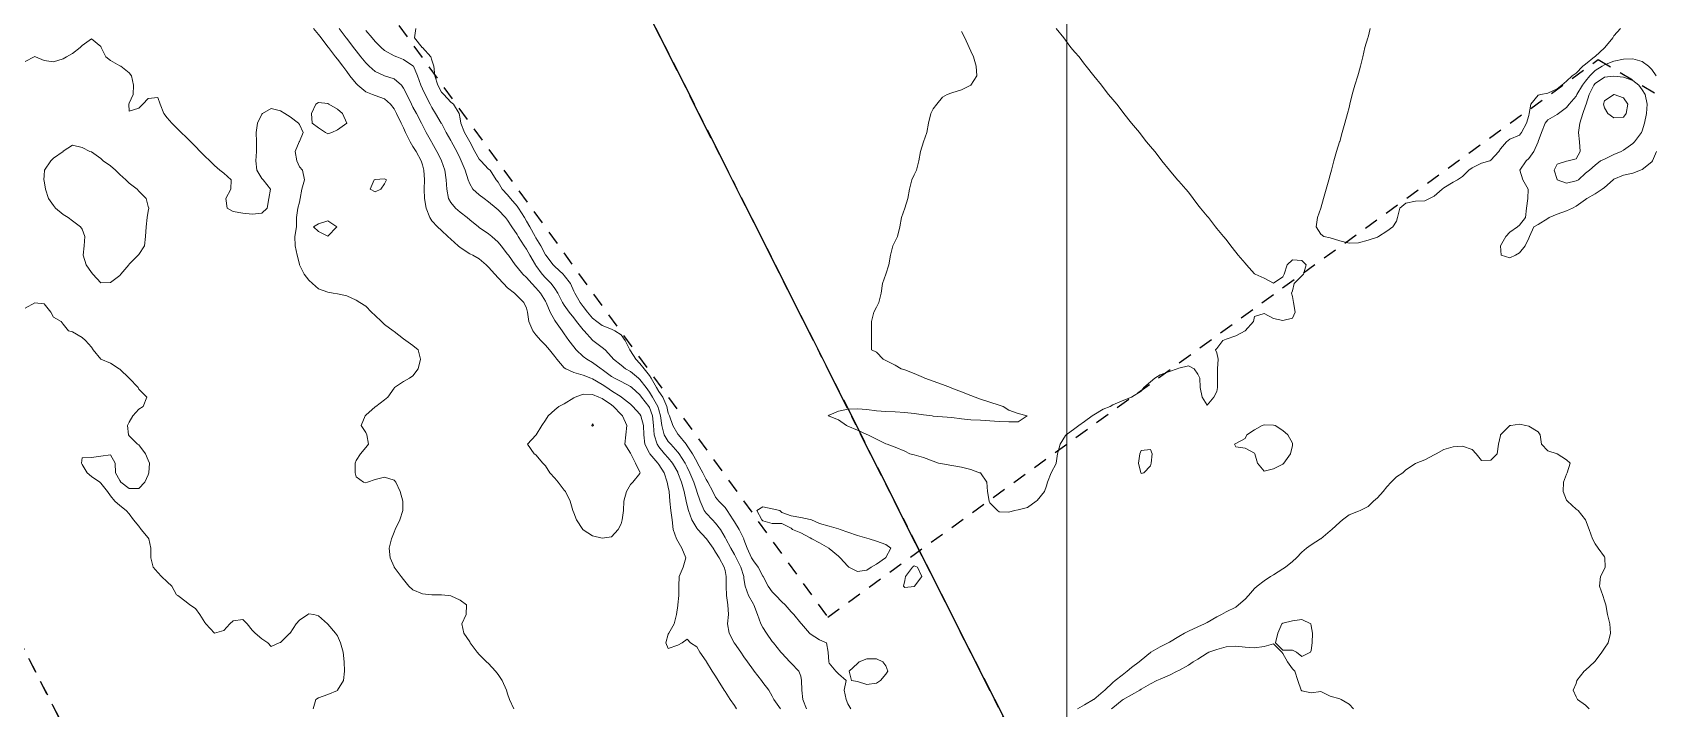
# Model space of a CAD drawing. Header units: centimetres. Extents: x 0 to 642158, y -847 to 649707.
# Drawn here: x 616612.1 to 616697.9, y 620425.8 to 620461.5 of the extents above; entities that cross this region are included whole.
import ezdxf

# ---------------------------------------------------------------- set-up
doc = ezdxf.new("R2010")
doc.units = ezdxf.units.CM
doc.header["$MEASUREMENT"] = 0
doc.linetypes.add('CENTERX2', pattern=[4, 2.5, -0.5, 0.5, -0.5])
doc.linetypes.add('JIS_02_0.7', pattern=[1.35, 0.75, -0.6])
for name, color, linetype, lineweight in [('MEV_grille', 254, 'Continuous', 9), ('WAL_parcellaire agricole', 7, 'JIS_02_0.7', 25), ('WAL_topographie 0.5', 253, 'Continuous', 20)]:
    doc.layers.add(name, color=color, linetype=linetype, lineweight=lineweight)
doc.layers.add('SPW_parcellaire cadastral', color=7, linetype='CENTERX2', lineweight=25, true_color=0xff0542)

# ---------------------------------------------------------------- blocks, each defined once
blk = doc.blocks.new('*U112')
at = {"layer": 'MEV_grille', "transparency": 33554687}
blk.add_lwpolyline([(0, 1825.476), (0, -1825.476)], dxfattribs=at)
blk = doc.blocks.new('*U113')
at = {"layer": 'MEV_grille', "color": 0, "linetype": 'ByBlock', "lineweight": -2, "transparency": 16777216}
blk.add_blockref('*U112', (1300, 0), dxfattribs=at)

msp = doc.modelspace()

# ---------------------------------------------------------------- linework, layer by layer
at = {"layer": 'SPW_parcellaire cadastral'}
for points in [[(616764.436, 620409.464), (616683.174, 620386.893), (616664.567, 620423.139), (616658.826, 620434.525), (616640.601, 620470.67), (616632.784, 620486.173), (616675.753, 620523.303), (616681.328, 620527.07), (616685.388, 620521.293), (616679.91, 620517.422), (616688.902, 620504.431), (616694.46, 620508.382), (616706.721, 620490.909), (616696.99, 620483.909), (616708.657, 620467.046), (616718.631, 620473.946), (616764.436, 620409.464)], [(616664.567, 620423.139), (616641.483, 620409.919), (616621.122, 620398.241), (616593.317, 620382.322), (616566.298, 620413.913), (616612.711, 620468.786), (616632.784, 620486.173), (616640.601, 620470.67), (616658.826, 620434.525), (616664.567, 620423.139)]]:
    msp.add_lwpolyline(points, dxfattribs=at)
at = {"layer": 'WAL_parcellaire agricole'}
for points in [[(616651.688, 620350.856), (616600.26, 620451.183), (616608.425, 620461.85), (616622.173, 620477.102), (616635.172, 620488.353), (616660.419, 620508.856), (616671.421, 620493.607), (616629.925, 620464.103), (616654.179, 620430.606), (616694.925, 620460.11), (616705.425, 620453.862), (616716.176, 620445.863), (616716.18, 620413.113), (616721.93, 620412.614), (616721.929, 620425.864), (616769.174, 620460.619), (616773.174, 620458.869), (616777.174, 620462.37), (616772.548, 620470.869), (616795.671, 620482.872), (616810.299, 620459.624)], [(616600.26, 620451.183), (616651.688, 620350.856), (616668.692, 620318.859), (616740.957, 620187.285), (616814.972, 620053.628), (616700.983, 619971.116), (616651.472, 620062.359), (616618.966, 620119.855), (616577.304, 620085.184), (616521.809, 620039.428), (616499.254, 620069.835), (616492.238, 620078.82), (616529.968, 620108.845), (616595.294, 620161.185), (616569.622, 620208.848), (616514.461, 620165.759), (616479.289, 620211.588), (616523.201, 620254.509), (616504.698, 620275.423), (616588.942, 620323.849), (616622.273, 620341.186), (616567.598, 620414.179), (616573.597, 620419.847), (616600.26, 620451.183)]]:
    msp.add_lwpolyline(points, dxfattribs=at)
at = {"layer": 'WAL_topographie 0.5'}
for points in [[(616611.75, 620460), (616612.226, 620460.25), (616612.25, 620460.267), (616612.295, 620460.25), (616612.75, 620460.05), (616613.25, 620459.988), (616613.75, 620460.142), (616613.922, 620460.25), (616614.25, 620460.419), (616614.644, 620460.75), (616614.75, 620460.854), (616615.25, 620461.201), (616615.75, 620460.794), (616615.767, 620460.75), (616616.01, 620460.25), (616616.25, 620460.048), (616616.75, 620459.769), (616616.798, 620459.75), (616617.25, 620459.4), (616617.368, 620459.25), (616617.479, 620458.75), (616617.448, 620458.25), (616617.25, 620457.808), (616617.233, 620457.75), (616617.25, 620457.375), (616617.75, 620457.538), (616617.962, 620457.75), (616618.25, 620458.045), (616618.75, 620458.092), (616618.877, 620457.75), (616619.083, 620457.25), (616619.25, 620457.017), (616619.5, 620456.75), (616619.75, 620456.5), (616620, 620456.25), (616620.25, 620456), (616620.5, 620455.75), (616620.75, 620455.5), (616621, 620455.25), (616621.25, 620455), (616621.5, 620454.75), (616621.75, 620454.5), (616622.036, 620454.25), (616622.25, 620454.088), (616622.641, 620453.75), (616622.611, 620453.25), (616622.35, 620452.75), (616622.427, 620452.25), (616622.75, 620452.063), (616623.25, 620451.975), (616623.75, 620451.92), (616624.25, 620451.977), (616624.536, 620452.25), (616624.631, 620452.75), (616624.721, 620453.25), (616624.325, 620453.75), (616624.25, 620453.815), (616623.987, 620454.25), (616623.948, 620454.75), (616623.98, 620455.25), (616623.971, 620455.75), (616623.962, 620456.25), (616624.036, 620456.75), (616624.25, 620457.212), (616624.286, 620457.25), (616624.75, 620457.51), (616625.25, 620457.401), (616625.482, 620457.25), (616625.75, 620457.08), (616626.189, 620456.75), (616626.25, 620456.667), (616626.442, 620456.25), (616626.25, 620455.774), (616626.24, 620455.75), (616626.019, 620455.25), (616626.114, 620454.75), (616626.25, 620454.433), (616626.412, 620454.25), (616626.514, 620453.75), (616626.375, 620453.25), (616626.28, 620452.75), (616626.25, 620452.562), (616626.154, 620452.25), (616626.083, 620451.75), (616626.083, 620451.25), (616626, 620450.75), (616626.021, 620450.25), (616626.125, 620449.75), (616626.25, 620449.279), (616626.258, 620449.25), (616626.5, 620448.75), (616626.75, 620448.436), (616626.945, 620448.25), (616627.25, 620447.984), (616627.75, 620447.798), (616628.028, 620447.75), (616628.25, 620447.714), (616628.75, 620447.6), (616629.25, 620447.381), (616629.44, 620447.25), (616629.75, 620447.062), (616630.062, 620446.75), (616630.25, 620446.572), (616630.591, 620446.25), (616630.75, 620446.097), (616631.205, 620445.75), (616631.25, 620445.711), (616631.75, 620445.336), (616631.878, 620445.25), (616632.25, 620444.976), (616632.517, 620444.75), (616632.655, 620444.25), (616632.532, 620443.75), (616632.25, 620443.373), (616632.068, 620443.25), (616631.75, 620443.073), (616631.278, 620442.75), (616631.25, 620442.723), (616630.923, 620442.25), (616630.75, 620442.104), (616630.284, 620441.75), (616630.25, 620441.727), (616629.75, 620441.285), (616629.716, 620441.25), (616629.516, 620440.75), (616629.75, 620440.375), (616629.812, 620440.25), (616629.905, 620439.75), (616629.75, 620439.588), (616629.473, 620439.25), (616629.25, 620438.901), (616629.187, 620438.75), (616629.185, 620438.25), (616629.25, 620438.023), (616629.641, 620437.75), (616629.75, 620437.719), (616629.836, 620437.75), (616630.25, 620437.888), (616630.75, 620438.017), (616631.25, 620437.859), (616631.341, 620437.75), (616631.572, 620437.25), (616631.715, 620436.75), (616631.705, 620436.25), (616631.548, 620435.75), (616631.316, 620435.25), (616631.25, 620435.101), (616631.113, 620434.75), (616630.991, 620434.25), (616631.039, 620433.75), (616631.25, 620433.263), (616631.256, 620433.25), (616631.624, 620432.75), (616631.75, 620432.593), (616632.034, 620432.25), (616632.25, 620432.047), (616632.75, 620431.837), (616633.25, 620431.786), (616633.75, 620431.788), (616634.107, 620431.75), (616634.25, 620431.729), (616634.75, 620431.505), (616635.074, 620431.25), (616635.062, 620430.75), (616634.826, 620430.25), (616634.943, 620429.75), (616635.25, 620429.292), (616635.277, 620429.25), (616635.638, 620428.75), (616635.75, 620428.63), (616636.13, 620428.25), (616636.25, 620428.159), (616636.612, 620427.75), (616636.75, 620427.569), (616636.972, 620427.25), (616637.193, 620426.75), (616637.25, 620426.55), (616637.353, 620426.25), (616637.586, 620425.75)], [(616626.996, 620461.75), (616627.25, 620461.436), (616627.391, 620461.25), (616627.75, 620460.786), (616627.777, 620460.75), (616628.158, 620460.25), (616628.25, 620460.133), (616628.535, 620459.75), (616628.75, 620459.468), (616628.917, 620459.25), (616629.25, 620458.834), (616629.332, 620458.75), (616629.75, 620458.398), (616630.11, 620458.25), (616630.25, 620458.201), (616630.75, 620458.027), (616631.058, 620457.75), (616631.25, 620457.495), (616631.383, 620457.25), (616631.628, 620456.75), (616631.75, 620456.488), (616631.859, 620456.25), (616632.106, 620455.75), (616632.25, 620455.511), (616632.41, 620455.25), (616632.682, 620454.75), (616632.75, 620454.529), (616632.832, 620454.25), (616632.863, 620453.75), (616632.847, 620453.25), (616632.858, 620452.75), (616632.943, 620452.25), (616633.133, 620451.75), (616633.25, 620451.571), (616633.543, 620451.25), (616633.75, 620451.059), (616634.089, 620450.75), (616634.25, 620450.6), (616634.639, 620450.25), (616634.75, 620450.156), (616635.25, 620449.835), (616635.408, 620449.75), (616635.75, 620449.557), (616636.121, 620449.25), (616636.25, 620449.13), (616636.57, 620448.75), (616636.75, 620448.553), (616637.036, 620448.25), (616637.25, 620448.038), (616637.612, 620447.75), (616637.75, 620447.609), (616638.108, 620447.25), (616638.25, 620446.952), (616638.313, 620446.75), (616638.378, 620446.25), (616638.592, 620445.75), (616638.75, 620445.546), (616639.009, 620445.25), (616639.25, 620444.995), (616639.467, 620444.75), (616639.75, 620444.393), (616639.852, 620444.25), (616640.25, 620443.805), (616640.323, 620443.75), (616640.75, 620443.553), (616641.25, 620443.412), (616641.661, 620443.25), (616641.75, 620443.217), (616642.25, 620442.908), (616642.491, 620442.75), (616642.75, 620442.587), (616643.25, 620442.271), (616643.283, 620442.25), (616643.75, 620441.87), (616643.873, 620441.75), (616644.25, 620441.339), (616644.305, 620441.25), (616644.442, 620440.75), (616644.449, 620440.25), (616644.511, 620439.75), (616644.75, 620439.281), (616644.768, 620439.25), (616645.197, 620438.75), (616645.25, 620438.674), (616645.525, 620438.25), (616645.696, 620437.75), (616645.75, 620437.49), (616645.789, 620437.25), (616645.838, 620436.75), (616645.888, 620436.25), (616645.947, 620435.75), (616646.014, 620435.25), (616646.188, 620434.75), (616646.25, 620434.633), (616646.469, 620434.25), (616646.68, 620433.75), (616646.537, 620433.25), (616646.317, 620432.75), (616646.3, 620432.25), (616646.299, 620431.75), (616646.257, 620431.25), (616646.25, 620431.219), (616646.179, 620430.75), (616646.059, 620430.25), (616645.779, 620429.75), (616645.75, 620429.704), (616645.613, 620429.25), (616645.75, 620428.947), (616646.25, 620429.129), (616646.477, 620429.25), (616646.75, 620429.442), (616646.923, 620429.25), (616647.25, 620429.04), (616647.411, 620428.75), (616647.75, 620428.283), (616647.772, 620428.25), (616648.078, 620427.75), (616648.25, 620427.484), (616648.393, 620427.25), (616648.702, 620426.75), (616648.75, 620426.68), (616649.022, 620426.25), (616649.25, 620425.935), (616649.36, 620425.75)], [(616628.351, 620461.75), (616628.725, 620461.25), (616628.75, 620461.217), (616629.107, 620460.75), (616629.25, 620460.563), (616629.498, 620460.25), (616629.75, 620459.939), (616629.935, 620459.75), (616630.25, 620459.478), (616630.735, 620459.25), (616630.75, 620459.244), (616631.25, 620459.082), (616631.639, 620458.75), (616631.75, 620458.598), (616631.918, 620458.25), (616632.168, 620457.75), (616632.25, 620457.595), (616632.436, 620457.25), (616632.697, 620456.75), (616632.75, 620456.644), (616632.949, 620456.25), (616633.236, 620455.75), (616633.25, 620455.726), (616633.513, 620455.25), (616633.75, 620454.758), (616633.754, 620454.75), (616633.939, 620454.25), (616634.011, 620453.75), (616634.031, 620453.25), (616634.133, 620452.75), (616634.25, 620452.542), (616634.494, 620452.25), (616634.75, 620452.035), (616635.117, 620451.75), (616635.25, 620451.633), (616635.715, 620451.25), (616635.75, 620451.224), (616636.25, 620450.888), (616636.413, 620450.75), (616636.75, 620450.44), (616636.908, 620450.25), (616637.25, 620449.816), (616637.296, 620449.75), (616637.644, 620449.25), (616637.75, 620449.124), (616638.06, 620448.75), (616638.25, 620448.573), (616638.538, 620448.25), (616638.75, 620448.034), (616638.992, 620447.75), (616639.25, 620447.331), (616639.294, 620447.25), (616639.495, 620446.75), (616639.75, 620446.307), (616639.788, 620446.25), (616640.141, 620445.75), (616640.25, 620445.602), (616640.497, 620445.25), (616640.75, 620444.906), (616640.878, 620444.75), (616641.25, 620444.399), (616641.446, 620444.25), (616641.75, 620444.085), (616642.192, 620443.75), (616642.25, 620443.71), (616642.75, 620443.342), (616642.912, 620443.25), (616643.25, 620443.072), (616643.75, 620442.806), (616643.82, 620442.75), (616644.25, 620442.366), (616644.333, 620442.25), (616644.72, 620441.75), (616644.75, 620441.7), (616644.91, 620441.25), (616644.966, 620440.75), (616644.999, 620440.25), (616645.157, 620439.75), (616645.25, 620439.61), (616645.552, 620439.25), (616645.75, 620439.03), (616645.972, 620438.75), (616646.25, 620438.271), (616646.261, 620438.25), (616646.447, 620437.75), (616646.582, 620437.25), (616646.694, 620436.75), (616646.75, 620436.517), (616646.816, 620436.25), (616646.987, 620435.75), (616647.25, 620435.318), (616647.31, 620435.25), (616647.75, 620434.776), (616647.771, 620434.75), (616648.115, 620434.25), (616648.25, 620434.05), (616648.439, 620433.75), (616648.708, 620433.25), (616648.75, 620433.069), (616648.809, 620432.75), (616648.802, 620432.25), (616648.823, 620431.75), (616648.906, 620431.25), (616648.926, 620430.75), (616648.888, 620430.25), (616648.962, 620429.75), (616649.235, 620429.25), (616649.25, 620429.228), (616649.582, 620428.75), (616649.75, 620428.507), (616649.93, 620428.25), (616650.25, 620427.801), (616650.287, 620427.75), (616650.67, 620427.25), (616650.75, 620427.15), (616651.074, 620426.75), (616651.25, 620426.429), (616651.327, 620426.25), (616651.679, 620425.75)], [(616629.75, 620461.651), (616630.087, 620461.25), (616630.25, 620461.063), (616630.567, 620460.75), (616630.75, 620460.589), (616631.25, 620460.311), (616631.391, 620460.25), (616631.75, 620460.106), (616632.25, 620459.775), (616632.273, 620459.75), (616632.489, 620459.25), (616632.661, 620458.75), (616632.75, 620458.558), (616632.887, 620458.25), (616633.15, 620457.75), (616633.25, 620457.569), (616633.449, 620457.25), (616633.745, 620456.75), (616633.75, 620456.74), (616634.001, 620456.25), (616634.25, 620455.822), (616634.291, 620455.75), (616634.57, 620455.25), (616634.75, 620454.869), (616634.803, 620454.75), (616635.009, 620454.25), (616635.168, 620453.75), (616635.25, 620453.528), (616635.406, 620453.25), (616635.75, 620452.946), (616636.005, 620452.75), (616636.25, 620452.571), (616636.649, 620452.25), (616636.75, 620452.163), (616637.133, 620451.75), (616637.25, 620451.612), (616637.475, 620451.25), (616637.75, 620450.855), (616637.812, 620450.75), (616638.137, 620450.25), (616638.25, 620450.076), (616638.429, 620449.75), (616638.725, 620449.25), (616638.75, 620449.216), (616639.083, 620448.75), (616639.25, 620448.561), (616639.55, 620448.25), (616639.75, 620447.987), (616639.903, 620447.75), (616640.161, 620447.25), (616640.25, 620447.108), (616640.507, 620446.75), (616640.75, 620446.437), (616640.898, 620446.25), (616641.25, 620445.806), (616641.299, 620445.75), (616641.75, 620445.263), (616641.768, 620445.25), (616642.25, 620444.871), (616642.405, 620444.75), (616642.75, 620444.384), (616642.851, 620444.25), (616643.25, 620443.936), (616643.492, 620443.75), (616643.75, 620443.598), (616644.166, 620443.25), (616644.25, 620443.182), (616644.577, 620442.75), (616644.75, 620442.518), (616644.918, 620442.25), (616645.193, 620441.75), (616645.25, 620441.567), (616645.343, 620441.25), (616645.408, 620440.75), (616645.536, 620440.25), (616645.75, 620439.906), (616645.884, 620439.75), (616646.25, 620439.338), (616646.318, 620439.25), (616646.642, 620438.75), (616646.75, 620438.538), (616646.891, 620438.25), (616647.093, 620437.75), (616647.25, 620437.279), (616647.261, 620437.25), (616647.426, 620436.75), (616647.65, 620436.25), (616647.75, 620436.104), (616648.089, 620435.75), (616648.25, 620435.582), (616648.507, 620435.25), (616648.75, 620434.825), (616648.787, 620434.75), (616649.055, 620434.25), (616649.25, 620433.915), (616649.338, 620433.75), (616649.588, 620433.25), (616649.738, 620432.75), (616649.75, 620432.65), (616649.806, 620432.25), (616649.987, 620431.75), (616650.25, 620431.297), (616650.281, 620431.25), (616650.468, 620430.75), (616650.634, 620430.25), (616650.75, 620430.051), (616650.942, 620429.75), (616651.25, 620429.325), (616651.308, 620429.25), (616651.708, 620428.75), (616651.75, 620428.699), (616652.176, 620428.25), (616652.25, 620428.177), (616652.651, 620427.75), (616652.75, 620427.475), (616652.795, 620427.25), (616652.803, 620426.75), (616652.864, 620426.25), (616653.052, 620425.75)], [(616632.408, 620461.75), (616632.323, 620461.25), (616632.73, 620460.75), (616632.75, 620460.737), (616633.196, 620460.25), (616633.25, 620460.071), (616633.347, 620459.75), (616633.409, 620459.25), (616633.561, 620458.75), (616633.75, 620458.387), (616633.877, 620458.25), (616634.25, 620457.857), (616634.386, 620457.75), (616634.699, 620457.25), (616634.75, 620456.973), (616634.784, 620456.75), (616634.967, 620456.25), (616635.25, 620455.754), (616635.253, 620455.75), (616635.515, 620455.25), (616635.75, 620454.84), (616635.835, 620454.75), (616636.25, 620454.307), (616636.327, 620454.25), (616636.653, 620453.75), (616636.75, 620453.616), (616636.959, 620453.25), (616637.25, 620452.949), (616637.411, 620452.75), (616637.75, 620452.352), (616637.827, 620452.25), (616638.138, 620451.75), (616638.25, 620451.55), (616638.428, 620451.25), (616638.71, 620450.75), (616638.75, 620450.681), (616639.004, 620450.25), (616639.25, 620449.778), (616639.269, 620449.75), (616639.661, 620449.25), (616639.75, 620449.153), (616640.195, 620448.75), (616640.25, 620448.687), (616640.58, 620448.25), (616640.75, 620447.849), (616640.8, 620447.75), (616641.098, 620447.25), (616641.25, 620447.05), (616641.478, 620446.75), (616641.75, 620446.428), (616641.967, 620446.25), (616642.25, 620446.032), (616642.75, 620445.851), (616642.931, 620445.75), (616643.25, 620445.543), (616643.472, 620445.25), (616643.716, 620444.75), (616643.75, 620444.703), (616644.041, 620444.25), (616644.25, 620444.032), (616644.471, 620443.75), (616644.75, 620443.39), (616644.847, 620443.25), (616645.134, 620442.75), (616645.25, 620442.55), (616645.454, 620442.25), (616645.67, 620441.75), (616645.75, 620441.396), (616645.812, 620441.25), (616645.981, 620440.75), (616646.25, 620440.292), (616646.284, 620440.25), (616646.691, 620439.75), (616646.75, 620439.671), (616647.038, 620439.25), (616647.25, 620438.834), (616647.3, 620438.75), (616647.58, 620438.25), (616647.75, 620437.884), (616647.844, 620437.75), (616648.097, 620437.25), (616648.25, 620436.959), (616648.422, 620436.75), (616648.75, 620436.415), (616648.87, 620436.25), (616649.187, 620435.75), (616649.25, 620435.641), (616649.49, 620435.25), (616649.739, 620434.75), (616649.75, 620434.72), (616649.919, 620434.25), (616650.149, 620433.75), (616650.25, 620433.578), (616650.496, 620433.25), (616650.75, 620432.782), (616650.773, 620432.75), (616651.025, 620432.25), (616651.25, 620431.948), (616651.443, 620431.75), (616651.75, 620431.422), (616651.928, 620431.25), (616652.25, 620430.882), (616652.388, 620430.75), (616652.75, 620430.294), (616652.786, 620430.25), (616653.219, 620429.75), (616653.25, 620429.718), (616653.75, 620429.398), (616654.123, 620429.25), (616654.198, 620428.75), (616654.232, 620428.25), (616654.25, 620428.167), (616654.607, 620427.75), (616654.75, 620427.599), (616655.161, 620427.25), (616655.052, 620426.75), (616655.15, 620426.25), (616655.25, 620426.022), (616655.393, 620425.75)], [(616661.25, 620461.596), (616661.423, 620461.25), (616661.65, 620460.75), (616661.75, 620460.55), (616661.887, 620460.25), (616662.031, 620459.75), (616662.062, 620459.25), (616661.75, 620458.75), (616661.75, 620458.75), (616661.25, 620458.5), (616660.75, 620458.35), (616660.5, 620458.25), (616660.25, 620458.125), (616659.95, 620457.75), (616659.75, 620457.5), (616659.625, 620457.25), (616659.5, 620456.75), (616659.417, 620456.25), (616659.25, 620455.75), (616659.25, 620455.75), (616659.083, 620455.25), (616659, 620454.75), (616658.875, 620454.25), (616658.75, 620454), (616658.625, 620453.75), (616658.5, 620453.25), (616658.417, 620452.75), (616658.25, 620452.25), (616658.25, 620452.25), (616658.083, 620451.75), (616658, 620451.25), (616657.875, 620450.75), (616657.75, 620450.5), (616657.625, 620450.25), (616657.5, 620449.75), (616657.417, 620449.25), (616657.25, 620448.75), (616657.25, 620448.75), (616657.083, 620448.25), (616657, 620447.75), (616656.875, 620447.25), (616656.75, 620447), (616656.625, 620446.75), (616656.5, 620446.25), (616656.5, 620445.75), (616656.5, 620445.25), (616656.5, 620444.75), (616656.75, 620444.625), (616657.103, 620444.25), (616657.25, 620444.186), (616657.75, 620443.938), (616658.066, 620443.75), (616658.25, 620443.685), (616658.75, 620443.505), (616659.25, 620443.286), (616659.318, 620443.25), (616659.75, 620443.094), (616660.25, 620442.914), (616660.663, 620442.75), (616660.75, 620442.716), (616661.25, 620442.53), (616661.75, 620442.341), (616661.981, 620442.25), (616662.25, 620442.131), (616662.75, 620441.982), (616663.25, 620441.826), (616663.454, 620441.75), (616663.75, 620441.555), (616664.25, 620441.373), (616664.717, 620441.25), (616664.25, 620440.932), (616663.75, 620440.938), (616663.25, 620440.962), (616662.75, 620440.993), (616662.25, 620441.024), (616661.75, 620441.052), (616661.25, 620441.102), (616660.75, 620441.166), (616660.25, 620441.213), (616659.75, 620441.244), (616659.694, 620441.25), (616659.25, 620441.306), (616658.75, 620441.375), (616658.25, 620441.432), (616657.75, 620441.467), (616657.25, 620441.484), (616656.75, 620441.525), (616656.25, 620441.586), (616655.75, 620441.63), (616655.25, 620441.616), (616654.75, 620441.509), (616654.25, 620441.292), (616654.208, 620441.25), (616654.25, 620441.239), (616654.75, 620441.044), (616655.167, 620440.75), (616655.25, 620440.713), (616655.75, 620440.5), (616656.25, 620440.272), (616656.294, 620440.25), (616656.75, 620440.017), (616657.25, 620439.782), (616657.315, 620439.75), (616657.75, 620439.601), (616658.25, 620439.383), (616658.517, 620439.25), (616658.75, 620439.195), (616659.25, 620439.05), (616659.75, 620438.859), (616660.042, 620438.75), (616660.25, 620438.714), (616660.75, 620438.634), (616661.25, 620438.537), (616661.75, 620438.416), (616662.206, 620438.25), (616662.25, 620438.234), (616662.601, 620437.75), (616662.621, 620437.25), (616662.723, 620436.75), (616662.75, 620436.661), (616663.161, 620436.25), (616663.25, 620436.185), (616663.75, 620436.168)], [(616663.75, 620436.168), (616664.054, 620436.25), (616664.25, 620436.286), (616664.75, 620436.413), (616665.209, 620436.75), (616665.25, 620436.785), (616665.643, 620437.25), (616665.75, 620437.546), (616665.804, 620437.75), (616666.002, 620438.25), (616666.25, 620438.736), (616666.253, 620438.75), (616666.324, 620439.25), (616666.466, 620439.75), (616666.75, 620440.216), (616666.79, 620440.25), (616667.25, 620440.58), (616667.458, 620440.75), (616667.75, 620440.954), (616668.16, 620441.25), (616668.25, 620441.314), (616668.75, 620441.603), (616669.118, 620441.75), (616669.25, 620441.834), (616669.75, 620442.055), (616670.25, 620442.25), (616670.25, 620442.25), (616670.75, 620442.567), (616670.89, 620442.75), (616671.25, 620443.051), (616671.467, 620443.25), (616671.75, 620443.428), (616672.25, 620443.602), (616672.65, 620443.75), (616672.75, 620443.785), (616673.25, 620443.896), (616673.56, 620443.75), (616673.75, 620443.454), (616673.858, 620443.25), (616673.868, 620442.75), (616673.97, 620442.25), (616674.25, 620441.813), (616674.6, 620442.25), (616674.75, 620442.55), (616674.788, 620442.75), (616674.783, 620443.25), (616674.781, 620443.75), (616674.817, 620444.25), (616674.75, 620444.583), (616674.692, 620444.75), (616674.75, 620444.827), (616675.067, 620445.25), (616675.25, 620445.309), (616675.75, 620445.485), (616676.25, 620445.746), (616676.259, 620445.75), (616676.698, 620446.25), (616676.75, 620446.512), (616677.25, 620446.667), (616677.75, 620446.4), (616678.25, 620446.303), (616678.75, 620446.417), (616678.891, 620446.75), (616678.806, 620447.25), (616678.75, 620447.574), (616678.694, 620447.75), (616678.75, 620447.87), (616678.845, 620448.25), (616679.25, 620448.663), (616679.336, 620448.75), (616679.479, 620449.25), (616679.25, 620449.469), (616678.75, 620449.51), (616678.472, 620449.25), (616678.308, 620448.75), (616678.25, 620448.607), (616677.75, 620448.278), (616677.25, 620448.536), (616676.781, 620448.75), (616676.75, 620448.774), (616676.315, 620449.25), (616676.25, 620449.329), (616675.886, 620449.75), (616675.75, 620449.917), (616675.5, 620450.25), (616675.25, 620450.583), (616675.114, 620450.75), (616674.75, 620451.171), (616674.685, 620451.25), (616674.315, 620451.75), (616674.25, 620451.829), (616673.886, 620452.25), (616673.75, 620452.417), (616673.5, 620452.75), (616673.25, 620453.083), (616673.114, 620453.25), (616672.75, 620453.671), (616672.682, 620453.75), (616672.25, 620454.25), (616672.25, 620454.25), (616671.837, 620454.75), (616671.75, 620454.868), (616671.467, 620455.25), (616671.25, 620455.5), (616671.033, 620455.75), (616670.75, 620456.132), (616670.663, 620456.25), (616670.25, 620456.75), (616670.25, 620456.75), (616669.837, 620457.25), (616669.75, 620457.368), (616669.467, 620457.75), (616669.25, 620458), (616669.033, 620458.25), (616668.75, 620458.632), (616668.663, 620458.75), (616668.25, 620459.25), (616668.25, 620459.25), (616667.837, 620459.75), (616667.75, 620459.868), (616667.467, 620460.25), (616667.25, 620460.5), (616667.033, 620460.75), (616666.75, 620461.132), (616666.663, 620461.25), (616666.25, 620461.75)], [(616682.853, 620461.75), (616682.75, 620461.283), (616682.739, 620461.25), (616682.583, 620460.75), (616682.466, 620460.25), (616682.35, 620459.75), (616682.25, 620459.375), (616682.206, 620459.25), (616682.047, 620458.75), (616681.912, 620458.25), (616681.792, 620457.75), (616681.75, 620457.575), (616681.657, 620457.25), (616681.516, 620456.75), (616681.384, 620456.25), (616681.25, 620455.772), (616681.243, 620455.75), (616681.077, 620455.25), (616680.94, 620454.75), (616680.813, 620454.25), (616680.75, 620454.011), (616680.673, 620453.75), (616680.53, 620453.25), (616680.397, 620452.75), (616680.25, 620452.25), (616680.25, 620452.25), (616680.085, 620451.75), (616680.003, 620451.25), (616680.25, 620450.872), (616680.412, 620450.75), (616680.75, 620450.679), (616681.25, 620450.521), (616681.75, 620450.389), (616682.25, 620450.405), (616682.75, 620450.546), (616683.25, 620450.703), (616683.309, 620450.75), (616683.75, 620451.025), (616684.064, 620451.25), (616684.25, 620451.565), (616684.314, 620451.75), (616684.435, 620452.25), (616684.75, 620452.516), (616685.25, 620452.611), (616685.75, 620452.64), (616685.995, 620452.75), (616686.25, 620452.885), (616686.662, 620453.25), (616686.75, 620453.325), (616687.25, 620453.619), (616687.472, 620453.75), (616687.75, 620453.911), (616688.087, 620454.25), (616688.25, 620454.379), (616688.75, 620454.627), (616689.188, 620454.75), (616689.25, 620454.779), (616689.663, 620455.25), (616689.75, 620455.384), (616690.077, 620455.75), (616690.25, 620455.899), (616690.75, 620456.11), (616690.86, 620456.25), (616691.136, 620456.75), (616691.25, 620457.154), (616691.271, 620457.25), (616691.352, 620457.75), (616691.75, 620458.228), (616691.881, 620458.25), (616692.25, 620458.329), (616692.75, 620458.557), (616692.992, 620458.75), (616693.25, 620458.955), (616693.549, 620459.25), (616693.75, 620459.381), (616694.109, 620459.75), (616694.25, 620459.859), (616694.732, 620460.25), (616694.75, 620460.266), (616695.25, 620460.731), (616695.277, 620460.75), (616695.693, 620461.25), (616695.75, 620461.357), (616696.103, 620461.75)], [(616690.54, 620449.75), (616690.25, 620449.623), (616689.785, 620449.75), (616689.754, 620450.25), (616690.028, 620450.75), (616690.25, 620450.978), (616690.647, 620451.25), (616690.75, 620451.344), (616691.073, 620451.75), (616691.134, 620452.25), (616691.207, 620452.75), (616691.213, 620453.25), (616690.937, 620453.75), (616690.77, 620454.25), (616691.108, 620454.75), (616691.25, 620454.872), (616691.51, 620455.25), (616691.742, 620455.75), (616691.75, 620455.773), (616691.918, 620456.25), (616692.116, 620456.75), (616692.25, 620456.913), (616692.75, 620457.195), (616692.825, 620457.25), (616693.25, 620457.575), (616693.39, 620457.75), (616693.75, 620458.162), (616693.798, 620458.25), (616694.09, 620458.75), (616694.25, 620458.957), (616694.473, 620459.25), (616694.75, 620459.527), (616695.13, 620459.75), (616695.25, 620459.831), (616695.75, 620460.019), (616696.25, 620460.125), (616696.75, 620460.145), (616697.25, 620460.006), (616697.581, 620459.75), (616697.75, 620459.581), (616697.984, 620459.25)], [(616693.869, 620453.75), (616693.75, 620453.69), (616693.25, 620453.563), (616692.758, 620453.75), (616692.75, 620453.763), (616692.59, 620454.25), (616692.75, 620454.564), (616693.25, 620454.734), (616693.333, 620454.75), (616693.75, 620454.851), (616693.965, 620455.25), (616693.925, 620455.75), (616693.874, 620456.25), (616693.948, 620456.75), (616694.107, 620457.25), (616694.25, 620457.653), (616694.276, 620457.75), (616694.438, 620458.25), (616694.68, 620458.75), (616694.75, 620458.839), (616695.25, 620459.182), (616695.75, 620459.236), (616696.25, 620459.174), (616696.75, 620459), (616697.06, 620458.75), (616697.25, 620458.511), (616697.403, 620458.25), (616697.511, 620457.75), (616697.471, 620457.25), (616697.373, 620456.75), (616697.25, 620456.334), (616697.21, 620456.25), (616696.832, 620455.75), (616696.75, 620455.666), (616696.25, 620455.318), (616696.125, 620455.25), (616695.75, 620455.075), (616695.25, 620454.843), (616695.039, 620454.75), (616694.75, 620454.526), (616694.455, 620454.25), (616694.25, 620454.089), (616693.869, 620453.75)], [(616627.964, 620456.25), (616627.75, 620456.176), (616627.618, 620456.25), (616627.25, 620456.49), (616626.921, 620456.75), (616626.888, 620457.25), (616627.115, 620457.75), (616627.25, 620457.833), (616627.75, 620457.784), (616627.806, 620457.75), (616628.25, 620457.483), (616628.519, 620457.25), (616628.75, 620456.75), (616628.75, 620456.75), (616628.75, 620456.75), (616628.25, 620456.38), (616627.964, 620456.25)], [(616696.405, 620457.25), (616696.25, 620457.063), (616695.75, 620457.019), (616695.421, 620457.25), (616695.25, 620457.544), (616695.205, 620457.75), (616695.25, 620457.915), (616695.742, 620458.25), (616695.75, 620458.252), (616695.76, 620458.25), (616696.25, 620458.083), (616696.489, 620457.75), (616696.405, 620457.25)], [(616616.807, 620448.75), (616616.75, 620448.68), (616616.25, 620448.306), (616615.75, 620448.294), (616615.317, 620448.75), (616615.25, 620448.837), (616614.961, 620449.25), (616614.814, 620449.75), (616614.856, 620450.25), (616614.892, 620450.75), (616614.75, 620451.131), (616614.665, 620451.25), (616614.25, 620451.573), (616614.017, 620451.75), (616613.75, 620451.901), (616613.35, 620452.25), (616613.25, 620452.382), (616612.976, 620452.75), (616612.821, 620453.25), (616612.75, 620453.689), (616612.73, 620453.75), (616612.75, 620453.964), (616612.768, 620454.25), (616613.099, 620454.75), (616613.25, 620454.886), (616613.745, 620455.25), (616613.75, 620455.26), (616614.25, 620455.572), (616614.75, 620455.453), (616615.167, 620455.25), (616615.25, 620455.222), (616615.75, 620454.869), (616615.876, 620454.75), (616616.25, 620454.491), (616616.528, 620454.25), (616616.75, 620454.033), (616617.067, 620453.75), (616617.25, 620453.574), (616617.66, 620453.25), (616617.75, 620453.149), (616618.134, 620452.75), (616618.25, 620452.335), (616618.275, 620452.25), (616618.25, 620452.077), (616618.202, 620451.75), (616618.143, 620451.25), (616618.115, 620450.75), (616618.047, 620450.25), (616617.75, 620449.797), (616617.716, 620449.75), (616617.25, 620449.284), (616617.226, 620449.25), (616616.807, 620448.75)], [(616698, 620455.25), (616697.782, 620454.75), (616697.75, 620454.693), (616697.25, 620454.292), (616697.159, 620454.25), (616696.75, 620454.099), (616696.25, 620453.997), (616695.75, 620453.786), (616695.706, 620453.75), (616695.25, 620453.34), (616695.127, 620453.25), (616694.75, 620453.008), (616694.31, 620452.75), (616694.25, 620452.707), (616693.75, 620452.345), (616693.553, 620452.25), (616693.25, 620452.104), (616692.75, 620451.93), (616692.334, 620451.75), (616692.25, 620451.696), (616691.75, 620451.379), (616691.516, 620451.25), (616691.282, 620450.75), (616691.25, 620450.663), (616691.066, 620450.25), (616690.75, 620449.873), (616690.54, 620449.75)], [(616630.558, 620453.25), (616630.25, 620453.112), (616629.984, 620453.25), (616630.204, 620453.75), (616630.25, 620453.769), (616630.75, 620453.796), (616630.855, 620453.75), (616630.75, 620453.528), (616630.558, 620453.25)], [(616628.224, 620451.25), (616627.75, 620450.763), (616627.25, 620451.009), (616626.99, 620451.25), (616627.25, 620451.417), (616627.75, 620451.575), (616628.224, 620451.25)], [(616611.75, 620446.953), (616612.25, 620447.237), (616612.75, 620447.181), (616613.102, 620446.75), (616613.25, 620446.479), (616613.643, 620446.25), (616613.75, 620446.1), (616614.042, 620445.75), (616614.25, 620445.697), (616614.75, 620445.397), (616614.94, 620445.25), (616615.25, 620444.883), (616615.333, 620444.75), (616615.75, 620444.25), (616615.75, 620444.25), (616616.25, 620444.037), (616616.722, 620443.75), (616616.75, 620443.729), (616617.243, 620443.25), (616617.25, 620443.242), (616617.713, 620442.75), (616617.75, 620442.669), (616618.169, 620442.25), (616617.979, 620441.75), (616617.75, 620441.605), (616617.436, 620441.25), (616617.25, 620440.917), (616617.161, 620440.75), (616617.216, 620440.25), (616617.25, 620440.205), (616617.691, 620439.75), (616617.75, 620439.717), (616618.102, 620439.25), (616618.25, 620438.907), (616618.312, 620438.75), (616618.285, 620438.25), (616618.25, 620438.143), (616618.073, 620437.75), (616617.75, 620437.405), (616617.25, 620437.407), (616616.797, 620437.75), (616616.75, 620437.828), (616616.521, 620438.25), (616616.5, 620438.75), (616616.25, 620439.198), (616615.75, 620439.125), (616615.25, 620439.057), (616614.75, 620439.036), (616614.714, 620438.75), (616614.75, 620438.687), (616615.019, 620438.25), (616615.25, 620438.056), (616615.692, 620437.75), (616615.75, 620437.695), (616616.089, 620437.25), (616616.25, 620437.024), (616616.49, 620436.75), (616616.75, 620436.514), (616617.091, 620436.25), (616617.25, 620436.079), (616617.469, 620435.75), (616617.75, 620435.424), (616617.875, 620435.25), (616618.25, 620434.803), (616618.285, 620434.75), (616618.389, 620434.25), (616618.393, 620433.75), (616618.52, 620433.25), (616618.75, 620432.964), (616618.96, 620432.75), (616619.25, 620432.471), (616619.495, 620432.25), (616619.75, 620431.788), (616619.809, 620431.75), (616620.25, 620431.409), (616620.456, 620431.25), (616620.75, 620431.065), (616620.986, 620430.75), (616621.25, 620430.318), (616621.29, 620430.25), (616621.75, 620429.75), (616622.25, 620429.899), (616622.567, 620430.25), (616622.75, 620430.42), (616623.25, 620430.481), (616623.481, 620430.25), (616623.75, 620429.922), (616623.903, 620429.75), (616624.25, 620429.459), (616624.571, 620429.25), (616624.75, 620429.058), (616625.167, 620429.25), (616625.25, 620429.272), (616625.739, 620429.75), (616625.75, 620429.764), (616626.071, 620430.25), (616626.25, 620430.446), (616626.693, 620430.75), (616626.75, 620430.779), (616627, 620430.75), (616627.25, 620430.681), (616627.731, 620430.25), (616627.75, 620430.237), (616628.154, 620429.75), (616628.25, 620429.618), (616628.412, 620429.25), (616628.557, 620428.75), (616628.615, 620428.25), (616628.628, 620427.75), (616628.567, 620427.25), (616628.266, 620426.75), (616628.25, 620426.734), (616627.75, 620426.508), (616627.25, 620426.341), (616627.117, 620426.25), (616626.964, 620425.75)], [(616643.105, 620435.25), (616642.75, 620434.864), (616642.25, 620434.781), (616641.75, 620434.907), (616641.25, 620435.22), (616641.226, 620435.25), (616640.902, 620435.75), (616640.75, 620436.125), (616640.7, 620436.25), (616640.569, 620436.75), (616640.317, 620437.25), (616640.25, 620437.33), (616639.931, 620437.75), (616639.75, 620437.964), (616639.483, 620438.25), (616639.25, 620438.612), (616639.112, 620438.75), (616638.75, 620439.2), (616638.66, 620439.25), (616638.3, 620439.75), (616638.75, 620440.236), (616638.755, 620440.25), (616639.065, 620440.75), (616639.25, 620441.036), (616639.405, 620441.25), (616639.75, 620441.572), (616639.96, 620441.75), (616640.25, 620441.884), (616640.75, 620442.208), (616640.817, 620442.25), (616641.25, 620442.412), (616641.75, 620442.387), (616642.072, 620442.25), (616642.25, 620442.177), (616642.75, 620441.832), (616642.853, 620441.75), (616643.25, 620441.328), (616643.324, 620441.25), (616643.564, 620440.75), (616643.511, 620440.25), (616643.444, 620439.75), (616643.75, 620439.281), (616643.761, 620439.25), (616644.019, 620438.75), (616644.25, 620438.283), (616644.265, 620438.25), (616644.25, 620438.214), (616643.883, 620437.75), (616643.75, 620437.626), (616643.534, 620437.25), (616643.402, 620436.75), (616643.38, 620436.25), (616643.317, 620435.75), (616643.25, 620435.536), (616643.105, 620435.25)], [(616641.798, 620440.75), (616641.75, 620440.714), (616641.699, 620440.75), (616641.75, 620440.837), (616641.798, 620440.75)], [(616667.387, 620425.75), (616667.75, 620425.961), (616668.241, 620426.25), (616668.25, 620426.257), (616668.75, 620426.673), (616668.837, 620426.75), (616669.25, 620427.146), (616669.378, 620427.25), (616669.75, 620427.545), (616670.021, 620427.75), (616670.25, 620427.935), (616670.656, 620428.25), (616670.75, 620428.332), (616671.25, 620428.735), (616671.272, 620428.75), (616671.75, 620429.041), (616672.172, 620429.25), (616672.25, 620429.289), (616672.75, 620429.579), (616673.041, 620429.75), (616673.25, 620429.873), (616673.75, 620430.089), (616674.101, 620430.25), (616674.25, 620430.33), (616674.75, 620430.623), (616674.997, 620430.75), (616675.25, 620430.883), (616675.75, 620431.139), (616675.9, 620431.25), (616676.25, 620431.556), (616676.428, 620431.75), (616676.75, 620432.117), (616676.893, 620432.25), (616677.25, 620432.533), (616677.598, 620432.75), (616677.75, 620432.844), (616678.25, 620433.159), (616678.38, 620433.25), (616678.75, 620433.542), (616678.965, 620433.75), (616679.25, 620434.04), (616679.503, 620434.25), (616679.75, 620434.426), (616680.242, 620434.75), (616680.25, 620434.756), (616680.75, 620435.169), (616680.835, 620435.25), (616681.25, 620435.629), (616681.392, 620435.75), (616681.75, 620436.013), (616682.25, 620436.22), (616682.328, 620436.25), (616682.75, 620436.466), (616683.042, 620436.75), (616683.25, 620436.919), (616683.543, 620437.25), (616683.75, 620437.495), (616683.964, 620437.75), (616684.25, 620438.033), (616684.597, 620438.25), (616684.75, 620438.403), (616685.25, 620438.728), (616685.287, 620438.75), (616685.75, 620438.938), (616686.25, 620439.194), (616686.36, 620439.25), (616686.75, 620439.476), (616687.25, 620439.61), (616687.75, 620439.661), (616688.25, 620439.48), (616688.461, 620439.25), (616688.75, 620438.893), (616689.25, 620438.914), (616689.576, 620439.25), (616689.643, 620439.75), (616689.75, 620440.224), (616689.761, 620440.25), (616690.25, 620440.739), (616690.3, 620440.75), (616690.75, 620440.823), (616691.096, 620440.75), (616691.25, 620440.704), (616691.75, 620440.411), (616691.844, 620440.25), (616691.921, 620439.75), (616692.25, 620439.412), (616692.75, 620439.25), (616692.75, 620439.25), (616693.25, 620438.938), (616693.429, 620438.75), (616693.281, 620438.25), (616693.25, 620438.176), (616693.09, 620437.75), (616693.059, 620437.25), (616693.25, 620436.802), (616693.29, 620436.75), (616693.75, 620436.313), (616693.859, 620436.25), (616694.25, 620435.75), (616694.25, 620435.75), (616694.45, 620435.25), (616694.609, 620434.75), (616694.75, 620434.49), (616694.926, 620434.25), (616695.25, 620433.792), (616695.268, 620433.75), (616695.292, 620433.25), (616695.25, 620433.157), (616695.046, 620432.75), (616694.992, 620432.25), (616695.165, 620431.75), (616695.25, 620431.475), (616695.32, 620431.25), (616695.414, 620430.75), (616695.537, 620430.25), (616695.576, 620429.75), (616695.451, 620429.25), (616695.25, 620428.963), (616695.103, 620428.75), (616694.75, 620428.279), (616694.721, 620428.25), (616694.25, 620427.805), (616694.179, 620427.75), (616693.797, 620427.25), (616693.75, 620427.103), (616693.592, 620426.75), (616693.75, 620426.397), (616693.828, 620426.25), (616694.25, 620425.943), (616694.443, 620425.75)], [(616678.25, 620438.694), (616678.3, 620438.75), (616678.641, 620439.25), (616678.75, 620439.687), (616678.76, 620439.75), (616678.75, 620439.806), (616678.515, 620440.25), (616678.25, 620440.487), (616677.833, 620440.75), (616677.75, 620440.77), (616677.25, 620440.783), (616677.159, 620440.75), (616676.75, 620440.519), (616676.346, 620440.25), (616676.25, 620440.058), (616675.75, 620439.79), (616675.691, 620439.75), (616675.75, 620439.625), (616676.25, 620439.55), (616676.75, 620439.274), (616676.767, 620439.25), (616676.904, 620438.75), (616677.25, 620438.322), (616677.75, 620438.446), (616678.25, 620438.694)], [(616670.75, 620438.208), (616670.893, 620438.25), (616671.25, 620438.607), (616671.274, 620438.75), (616671.333, 620439.25), (616671.25, 620439.472), (616670.75, 620439.421), (616670.68, 620439.25), (616670.608, 620438.75), (616670.734, 620438.25), (616670.75, 620438.208)], [(616656.25, 620433.098), (616656.479, 620433.25), (616656.75, 620433.412), (616657.243, 620433.75), (616657.25, 620433.763), (616657.521, 620434.25), (616657.25, 620434.457), (616656.75, 620434.624), (616656.371, 620434.75), (616656.25, 620434.784), (616655.75, 620434.933), (616655.25, 620435.1), (616654.846, 620435.25), (616654.75, 620435.277), (616654.25, 620435.412), (616653.75, 620435.559), (616653.313, 620435.75), (616653.25, 620435.767), (616652.75, 620435.884), (616652.25, 620435.973), (616651.75, 620436.139), (616651.645, 620436.25), (616651.25, 620436.34), (616650.75, 620436.442), (616650.432, 620436.25), (616650.691, 620435.75), (616650.75, 620435.696), (616651.25, 620435.567), (616651.75, 620435.561), (616652.25, 620435.313), (616652.322, 620435.25), (616652.75, 620435.063), (616653.25, 620434.809), (616653.337, 620434.75), (616653.75, 620434.543), (616654.232, 620434.25), (616654.25, 620434.235), (616654.75, 620433.831), (616654.839, 620433.75), (616655.25, 620433.308), (616655.302, 620433.25), (616655.75, 620433.022), (616656.25, 620433.098)], [(616658.773, 620432.25), (616658.75, 620432.225), (616658.25, 620432.18), (616658.194, 620432.25), (616658.25, 620432.541), (616658.289, 620432.75), (616658.656, 620433.25), (616658.75, 620433.317), (616658.924, 620433.25), (616659.149, 620432.75), (616658.773, 620432.25)], [(616679.7, 620428.75), (616679.25, 620428.525), (616678.969, 620428.75), (616678.75, 620428.863), (616678.25, 620428.861), (616677.861, 620429.25), (616677.972, 620429.75), (616678.197, 620430.25), (616678.25, 620430.28), (616678.75, 620430.411), (616679.25, 620430.484), (616679.719, 620430.25), (616679.75, 620430.15), (616679.807, 620429.75), (616679.789, 620429.25), (616679.75, 620428.85), (616679.7, 620428.75)], [(616656.976, 620427.25), (616656.75, 620427.107), (616656.25, 620427.039), (616655.75, 620427.198), (616655.44, 620427.25), (616655.313, 620427.75), (616655.75, 620428.161), (616655.843, 620428.25), (616656.25, 620428.409), (616656.75, 620428.396), (616657.095, 620428.25), (616657.25, 620428.023), (616657.353, 620427.75), (616657.25, 620427.593), (616656.976, 620427.25)], [(616669.183, 620425.75), (616669.25, 620425.8), (616669.75, 620426.216), (616669.802, 620426.25), (616670.25, 620426.505), (616670.686, 620426.75), (616670.75, 620426.789), (616671.25, 620427.076), (616671.577, 620427.25), (616671.75, 620427.332), (616672.25, 620427.544), (616672.665, 620427.75), (616672.75, 620427.791), (616673.25, 620428.071), (616673.507, 620428.25), (616673.75, 620428.39), (616674.25, 620428.707), (616674.335, 620428.75), (616674.75, 620428.902), (616675.25, 620429.031), (616675.75, 620429.066), (616676.25, 620429.021), (616676.75, 620428.99), (616677.25, 620429.053), (616677.75, 620429.194), (616678.194, 620428.75), (616678.25, 620428.679), (616678.49, 620428.25), (616678.75, 620427.868), (616678.875, 620427.75), (616679.043, 620427.25), (616679.206, 620426.75), (616679.25, 620426.703), (616679.75, 620426.597), (616680.25, 620426.681), (616680.75, 620426.429), (616681.25, 620426.278), (616681.321, 620426.25), (616681.75, 620426), (616681.981, 620425.75)]]:
    msp.add_lwpolyline(points, dxfattribs=at)

# ---------------------------------------------------------------- block references
at = {"layer": 'MEV_grille', "transparency": 33554687}
msp.add_blockref('*U113', (615366.814, 620593.644), dxfattribs=at)

doc.saveas('drawing.dxf')
